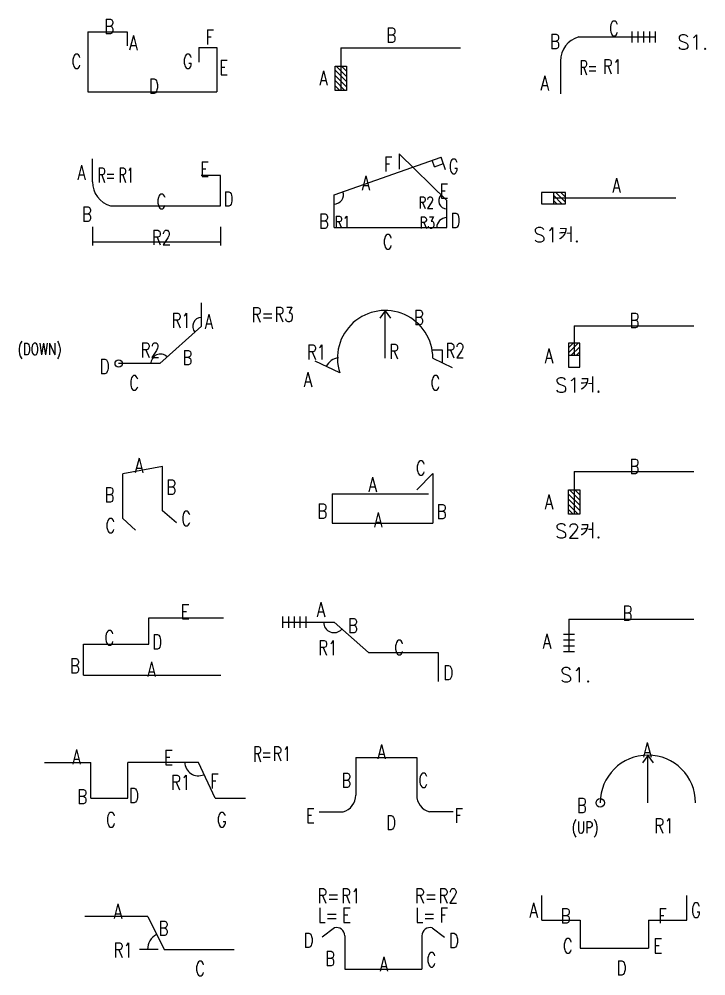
# Model space of a CAD drawing. Header units: millimetres. Extents: x -0.4 to 11.6, y -0.2 to 49.8.
# Drawn here: x 9.145 to 11.5, y 37.336 to 40.615 of the extents above; entities that cross this region are included whole.
import ezdxf
from ezdxf.enums import TextEntityAlignment as Align

# ---------------------------------------------------------------- set-up
doc = ezdxf.new("R2010")
doc.units = ezdxf.units.MM
for name, color, linetype in [('DIM', 7, 'Continuous'), ('SHOP', 2, 'Continuous'), ('TEXT', 3, 'Continuous'), ('TEXTSHOP', 3, 'Continuous')]:
    doc.layers.add(name, color=color, linetype=linetype)
doc.styles.add('HGTXT', font='romans.shx', dxfattribs={"bigfont": 'whgtxt.shx'})
doc.styles.add('ROMANS', font='romans.shx', dxfattribs={"width": 0.75, "bigfont": 'whgtxt.shx'})

# ---------------------------------------------------------------- blocks, each defined once
blk = doc.blocks.new('SSBAR_SHP_1276')
at = {"color": 2}
for p, q in [((-0.0135, 0.0396), (-0.23, 0.0396)), ((0.0219, -0.0729), (-0.0422, -0.0729))]:
    blk.add_line(p, q, dxfattribs=at)
at = {"color": 0}
blk.add_arc((0.0427, -0.0729), 0.0573, 117.9396, 180, dxfattribs=at)
at = {"layer": 'SHOP', "color": 2}
for p, q in [((-0.0135, 0.0396), (0.0422, -0.0729)), ((0.0427, -0.0729), (0.2825, -0.0729))]:
    blk.add_line(p, q, dxfattribs=at)
at = {"layer": 'TEXTSHOP', "color": 4, "style": 'ROMANS', "width": 0.75}
for tag, p in [('A', (-0.116, 0.0327)), ('C', (0.1656, -0.1636))]:
    blk.add_attdef(tag, text='', height=0.05, dxfattribs=at).set_placement(p, align=Align.CENTER)
blk.add_attdef('B', (0.0233, -0.0257), '', height=0.05, dxfattribs=at)
blk.add_attdef('R1', text='', height=0.05, dxfattribs=at).set_placement((-0.0651, -0.1002), align=Align.RIGHT)
blk = doc.blocks.new('SSBAR_SHP_1277')
at = {"color": 2}
for p, q in [((-0.209, -0.0551), (-0.209, 0.0681)), ((-0.082, -0.0551), (-0.082, 0.0681)), ((0.2177, -0.0551), (0.1596, 0.0681))]:
    blk.add_line(p, q, dxfattribs=at)
at = {"color": 7}
blk.add_arc((0.1596, 0.0681), 0.0462, 180, 293.535, dxfattribs=at)
at = {"layer": 'SHOP', "color": 2}
for p, q in [((-0.3681, 0.0681), (-0.209, 0.0681)), ((0.1596, 0.0681), (-0.082, 0.0681)), ((-0.209, -0.0551), (-0.082, -0.0551)), ((0.2177, -0.0551), (0.3211, -0.0551))]:
    blk.add_line(p, q, dxfattribs=at)
at = {"layer": 'TEXTSHOP', "color": 4, "style": 'ROMANS', "width": 0.75}
for tag, p in [('A', (-0.2579, 0.0622)), ('E', (0.0573, 0.0594)), ('C', (-0.14, -0.1536)), ('G', (0.2402, -0.1536))]:
    blk.add_attdef(tag, text='', height=0.05, dxfattribs=at).set_placement(p, align=Align.CENTER)
for tag, p in [('R1', (0.1319, -0.0256)), ('B', (-0.2213, -0.0745))]:
    blk.add_attdef(tag, text='', height=0.05, dxfattribs=at).set_placement(p, align=Align.RIGHT)
for tag, p in [('F', (0.2001, -0.0214)), ('D', (-0.0778, -0.0708))]:
    blk.add_attdef(tag, p, '', height=0.05, dxfattribs=at)
blk = doc.blocks.new('SSBAR_SHP_1278')
at = {"color": 2}
for p, q in [((-0.0097, -0.0265), (-0.0097, 0.0637)), ((-0.0097, 0.0637), (0.2454, 0.0637))]:
    blk.add_line(p, q, dxfattribs=at)
at = {"layer": 'SHOP', "color": 2}
for p, q in [((-0.2345, -0.1334), (-0.2345, -0.0265)), ((-0.2345, -0.0265), (-0.0097, -0.0265)), ((-0.2345, -0.1334), (0.2362, -0.1334))]:
    blk.add_line(p, q, dxfattribs=at)
at = {"layer": 'TEXTSHOP', "color": 4, "style": 'ROMANS', "width": 0.75}
for tag, p in [('E', (0.1146, 0.0593)), ('A', (-0.0011, -0.138))]:
    blk.add_attdef(tag, text='', height=0.05, dxfattribs=at).set_placement(p, align=Align.CENTER)
for tag, p in [('C', (-0.1286, -0.0301)), ('B', (-0.2469, -0.1263))]:
    blk.add_attdef(tag, text='', height=0.05, dxfattribs=at).set_placement(p, align=Align.RIGHT)
blk.add_attdef('D', (0.0014, -0.0442), '', height=0.05, dxfattribs=at)
blk = doc.blocks.new('SSBAR_SHP_1279')
at = {"color": 2}
blk.add_line((0.0368, 0.0823), (-0.0997, 0.0563), dxfattribs=at)
at = {"color": 40}
for p, q in [((-0.0997, -0.096), (-0.0563, -0.1366)), ((0.0844, -0.1109), (0.0368, -0.07))]:
    blk.add_line(p, q, dxfattribs=at)
at = {"layer": 'DIM', "color": 2}
for p, q in [((0.0368, -0.07), (0.0368, 0.0823)), ((-0.0997, -0.096), (-0.0997, 0.0563))]:
    blk.add_line(p, q, dxfattribs=at)
at = {"layer": 'TEXT', "color": 4, "style": 'ROMANS', "width": 0.75}
for tag, p in [('A', (-0.0293, 0.06)), ('B', (-0.1282, -0.0399)), ('C', (-0.1248, -0.1459))]:
    blk.add_attdef(tag, text='', height=0.05, dxfattribs=at).set_placement(p, align=Align.RIGHT)
for tag, p in [('B', (0.0499, -0.0141)), ('C', (0.1012, -0.1216))]:
    blk.add_attdef(tag, p, '', height=0.05, dxfattribs=at)
blk = doc.blocks.new('SSBAR_SHP_1280')
at = {"color": 2}
blk.add_line((0.1699, 0.0623), (0.1699, 0.1423), dxfattribs=at)
at = {"color": 40}
blk.add_circle((-0.1136, -0.0652), 0.0125, dxfattribs=at)
at = {"color": 0}
for centre, radius, start, end in [((0.1699, 0.0623), 0.0299, 90, 221.932), ((0.0296, -0.0652), 0.0325, 45.8877, 182.3844)]:
    blk.add_arc(centre, radius, start, end, dxfattribs=at)
at = {"layer": 'SHOP', "color": 2}
for p, q in [((0.1699, 0.0623), (0.0281, -0.0652)), ((0.0276, -0.0652), (-0.1136, -0.0652))]:
    blk.add_line(p, q, dxfattribs=at)
at = {"layer": 'TEXT', "color": 4, "style": 'ROMANS', "width": 0.75}
blk.add_text('(DOWN)', height=0.04, dxfattribs=at).set_placement((-0.46, -0.0358))
blk.add_attdef('D', text='', height=0.05, dxfattribs=at).set_placement((-0.1446, -0.1002), align=Align.RIGHT)
at = {"layer": 'TEXTSHOP', "color": 4, "style": 'ROMANS', "width": 0.75}
for tag, p in [('R1', (0.1338, 0.0575)), ('R2', (0.0277, -0.0441))]:
    blk.add_attdef(tag, text='', height=0.05, dxfattribs=at).set_placement(p, align=Align.RIGHT)
for tag, p in [('A', (0.1814, 0.0541)), ('B', (0.1052, -0.0702)), ('C', (-0.0772, -0.1568))]:
    blk.add_attdef(tag, p, '', height=0.05, dxfattribs=at)
blk = doc.blocks.new('SSBAR_SHP_1281')
at = {"color": 2}
for p, q in [((0.2357, 0.0794), (0.1694, 0.0794)), ((0.2357, -0.0251), (0.2357, 0.0794))]:
    blk.add_line(p, q, dxfattribs=at)
at = {"color": 40}
for p, q in [((-0.2036, -0.0964), (-0.2036, -0.1605)), ((0.2357, -0.0964), (0.2357, -0.1605)), ((0.2357, -0.1494), (-0.2036, -0.1494))]:
    blk.add_line(p, q, dxfattribs=at)
at = {"color": 2}
blk.add_arc((-0.1179, 0.0574), 0.0858, 180, 254.2351, dxfattribs=at)
at = {"layer": 'SHOP', "color": 2}
for p, q in [((-0.2036, 0.0574), (-0.2036, 0.136)), ((-0.1412, -0.0251), (0.2357, -0.0251))]:
    blk.add_line(p, q, dxfattribs=at)
at = {"layer": 'TEXTSHOP', "color": 4, "style": 'ROMANS', "width": 0.6}
blk.add_text('R=', height=0.05, dxfattribs=at).set_placement((-0.1552, 0.0554), align=Align.CENTER)
at = {"layer": 'TEXTSHOP', "color": 4, "style": 'ROMANS', "width": 0.75}
for tag, p in [('A', (-0.2263, 0.0645)), ('B', (-0.2056, -0.0786))]:
    blk.add_attdef(tag, text='', height=0.05, dxfattribs=at).set_placement(p, align=Align.RIGHT)
at = {"layer": 'TEXTSHOP', "color": 4, "style": 'ROMANS'}
for tag, p, width in [('R1', (-0.1137, 0.0554), 0.6), ('E', (0.1659, 0.0759), 0.75), ('D', (0.2461, -0.0265), 0.75)]:
    blk.add_attdef(tag, p, '', height=0.05, dxfattribs=dict(at, width=width))
at = {"layer": 'TEXTSHOP', "color": 4, "style": 'ROMANS', "width": 0.75}
for tag, p in [('C', (0.0333, -0.0348)), ('R2', (0.0333, -0.1588))]:
    blk.add_attdef(tag, text='', height=0.05, dxfattribs=at).set_placement(p, align=Align.CENTER)
blk = doc.blocks.new('SSBAR_SHP_1282')
at = {"color": 2}
for p, q in [((-0.2193, 0.0719), (-0.0848, 0.0719)), ((-0.0848, 0.0719), (-0.0848, 0.0232)), ((0.1617, 0.0179), (0.2232, 0.0179)), ((0.1617, 0.0179), (0.1617, -0.0329))]:
    blk.add_line(p, q, dxfattribs=at)
at = {"layer": 'SHOP', "color": 2}
for p, q in [((-0.2193, 0.0719), (-0.2193, -0.1343)), ((0.2232, 0.0179), (0.2232, -0.1343)), ((-0.2193, -0.1343), (0.2232, -0.1343))]:
    blk.add_line(p, q, dxfattribs=at)
at = {"layer": 'TEXTSHOP', "color": 4, "style": 'ROMANS', "width": 0.75}
for tag, p in [('B', (-0.1461, 0.0649)), ('D', (0.0073, -0.1395))]:
    blk.add_attdef(tag, text='', height=0.05, dxfattribs=at).set_placement(p, align=Align.CENTER)
for tag, p in [('F', (0.1842, 0.0281)), ('A', (-0.0777, 0.0084)), ('E', (0.2312, -0.076))]:
    blk.add_attdef(tag, p, '', height=0.05, dxfattribs=at)
for tag, p in [('C', (-0.2416, -0.0548)), ('G', (0.1404, -0.0548))]:
    blk.add_attdef(tag, text='', height=0.05, dxfattribs=at).set_placement(p, align=Align.RIGHT)
blk = doc.blocks.new('SSBAR_SHP_1376')
at = {"color": 2}
for p, q in [((-0.1737, 0.0006), (-0.2156, -0.0306)), ((0.1619, 0.0006), (0.2038, -0.0306)), ((-0.1383, -0.1409), (0.1264, -0.1409))]:
    blk.add_line(p, q, dxfattribs=at)
for centre, start, end in [((-0.1655, -0.0254), 358.686, 107.5873), ((0.1536, -0.0254), 72.4127, 181.314)]:
    blk.add_arc(centre, 0.0273, start, end, dxfattribs=at)
at = {"layer": 'SHOP', "color": 2}
for p, q in [((-0.1383, -0.026), (-0.1383, -0.1409)), ((0.1264, -0.026), (0.1264, -0.1409))]:
    blk.add_line(p, q, dxfattribs=at)
at = {"layer": 'TEXTSHOP', "color": 4, "style": 'ROMANS', "width": 0.75}
for s, p in [('R=', (-0.2319, 0.0852)), ('R=', (0.1024, 0.0852)), ('L=', (-0.2307, 0.0191)), ('L=', (0.1035, 0.0191))]:
    blk.add_text(s, height=0.05, dxfattribs=at).set_placement(p)
for tag, p in [('R1', (-0.1506, 0.0852)), ('R2', (0.1837, 0.0852)), ('E', (-0.1475, 0.0191)), ('F', (0.1868, 0.0191)), ('D', (0.2189, -0.0678)), ('C', (0.142, -0.1333))]:
    blk.add_attdef(tag, p, '', height=0.05, dxfattribs=at)
for tag, p in [('D', (-0.2455, -0.0669)), ('B', (-0.1716, -0.1295))]:
    blk.add_attdef(tag, text='', height=0.05, dxfattribs=at).set_placement(p, align=Align.RIGHT)
blk.add_attdef('A', text='', height=0.05, dxfattribs=at).set_placement((-0.0046, -0.1481), align=Align.CENTER)
blk = doc.blocks.new('SSBAR_SHP_1377')
at = {"color": 40}
blk.add_line((-0.1005, 0.0842), (0.1084, 0.0842), dxfattribs=at)
for centre, start, end in [((-0.1606, -0.0441), 285.7649, 0), ((0.1684, -0.0441), 180, 254.2351)]:
    blk.add_arc(centre, 0.06, start, end, dxfattribs=at)
at = {"layer": 'SHOP', "color": 2}
for p, q in [((-0.1005, 0.0842), (-0.1005, -0.0441)), ((0.1084, 0.0842), (0.1084, -0.0441)), ((-0.2264, -0.1018), (-0.1443, -0.1018)), ((0.233, -0.1018), (0.1521, -0.1018))]:
    blk.add_line(p, q, dxfattribs=at)
at = {"layer": 'TEXTSHOP', "color": 4, "style": 'ROMANS', "width": 0.6}
blk.add_text('R=', height=0.0525, dxfattribs=at).set_placement((-0.4199, 0.0703), align=Align.CENTER)
at = {"layer": 'TEXTSHOP', "color": 4, "style": 'ROMANS', "width": 0.75}
for tag, p in [('R1', (-0.3857, 0.0728)), ('C', (0.1145, -0.0182)), ('F', (0.2383, -0.1388))]:
    blk.add_attdef(tag, p, '', height=0.049, dxfattribs=at)
for tag, p in [('A', (-0.0118, 0.0797)), ('D', (0.0203, -0.1634))]:
    blk.add_attdef(tag, text='', height=0.049, dxfattribs=at).set_placement(p, align=Align.CENTER)
for tag, p in [('B', (-0.1164, -0.0182)), ('E', (-0.241, -0.1388))]:
    blk.add_attdef(tag, text='', height=0.049, dxfattribs=at).set_placement(p, align=Align.RIGHT)
blk = doc.blocks.new('SSBAR_SHP_1378')
at = {"color": 40}
for p, q in [((-0.3518, 0.0673), (-0.3518, 0.029)), ((-0.3318, 0.0673), (-0.3318, 0.029)), ((-0.3118, 0.0673), (-0.3118, 0.029)), ((-0.2918, 0.0673), (-0.2918, 0.029)), ((-0.2718, 0.0673), (-0.2718, 0.029)), ((-0.3518, 0.0482), (-0.1751, 0.0482)), ((-0.1751, 0.0482), (-0.0574, -0.0559)), ((-0.0574, -0.0559), (0.1819, -0.0559)), ((0.1819, -0.0559), (0.1819, -0.1549))]:
    blk.add_line(p, q, dxfattribs=at)
blk.add_arc((-0.1751, 0.0482), 0.0358, 180.4107, 317.4344, dxfattribs=at)
at = {"layer": 'TEXTSHOP', "color": 4, "style": 'ROMANS', "width": 0.75}
for tag, p in [('A', (-0.2055, 0.0672)), ('R1', (-0.1636, -0.0647))]:
    blk.add_attdef(tag, text='', height=0.05, dxfattribs=at).set_placement(p, align=Align.RIGHT)
for tag, p in [('B', (-0.1274, 0.0115)), ('D', (0.2001, -0.1495))]:
    blk.add_attdef(tag, p, '', height=0.05, dxfattribs=at)
blk.add_attdef('C', text='', height=0.05, dxfattribs=at).set_placement((0.0481, -0.0636), align=Align.CENTER)
blk = doc.blocks.new('SSBAR_SHP_1379')
at = {"color": 2}
for p, q in [((0.109, 0.0022), (0.164, 0.0576)), ((-0.1811, -0.0123), (0.1487, -0.0123))]:
    blk.add_line(p, q, dxfattribs=at)
at = {"layer": 'SHOP', "color": 2}
for p, q in [((0.164, 0.0576), (0.164, -0.1118)), ((-0.1811, -0.0123), (-0.1811, -0.1118)), ((-0.1811, -0.1118), (0.164, -0.1118))]:
    blk.add_line(p, q, dxfattribs=at)
at = {"layer": 'TEXTSHOP', "color": 4, "style": 'ROMANS', "width": 0.75}
for tag, p in [('C', (0.1054, 0.0517)), ('B', (0.1772, -0.0978))]:
    blk.add_attdef(tag, p, '', height=0.05, dxfattribs=at)
for tag, p in [('A', (-0.0284, -0.0045)), ('B', (-0.1985, -0.096))]:
    blk.add_attdef(tag, text='', height=0.05, dxfattribs=at).set_placement(p, align=Align.RIGHT)
blk.add_attdef('A', text='', height=0.05, dxfattribs=at).set_placement((-0.0237, -0.1255), align=Align.CENTER)
blk = doc.blocks.new('SSBAR_SHP_1380')
at = {"color": 0}
for p, q in [((0.0001, 0.1155), (-0.018, 0.0905)), ((0.0001, -0.0469), (0.0001, 0.1155)), ((0.0001, 0.1155), (0.0183, 0.0905))]:
    blk.add_line(p, q, dxfattribs=at)
at = {"color": 7}
for p, q in [((0.1968, -0.019), (0.1613, -0.019)), ((0.1968, -0.0628), (0.1968, -0.019))]:
    blk.add_line(p, q, dxfattribs=at)
at = {"color": 40}
for p, q in [((-0.1555, -0.097), (-0.2395, -0.0574)), ((0.1636, -0.0469), (0.2299, -0.0787))]:
    blk.add_line(p, q, dxfattribs=at)
blk.add_arc((0.0001, -0.0469), 0.1635, 0, 197.8384, dxfattribs=at)
at = {"color": 7}
blk.add_arc((-0.1555, -0.097), 0.0509, 95.0902, 155.1095, dxfattribs=at)
at = {"layer": 'TEXTSHOP', "color": 4, "style": 'ROMANS', "width": 0.75}
for s, p in [('R=', (-0.4574, 0.0769)), ('R', (0.0139, -0.0492))]:
    blk.add_text(s, height=0.05, dxfattribs=at).set_placement(p)
for tag, p in [('R3', (-0.3793, 0.0779)), ('B', (0.0991, 0.0673)), ('R2', (0.207, -0.046)), ('C', (0.1557, -0.1567))]:
    blk.add_attdef(tag, p, '', height=0.05, dxfattribs=at)
for tag, p in [('R1', (-0.202, -0.051)), ('A', (-0.2501, -0.1449))]:
    blk.add_attdef(tag, text='', height=0.05, dxfattribs=at).set_placement(p, align=Align.RIGHT)
blk = doc.blocks.new('SSBAR_SHP_1381')
at = {"color": 40}
for p, q in [((-0.1749, 0.0134), (0.1919, 0.1423)), ((0.2112, -0.0069), (0.0484, 0.1529)), ((0.0484, 0.1529), (0.0484, 0.1008)), ((0.2073, 0.0986), (0.1919, 0.1423)), ((-0.1749, -0.0994), (-0.1749, 0.0134)), ((0.2112, -0.0994), (0.2112, -0.0069)), ((-0.1749, -0.0994), (0.2112, -0.0994))]:
    blk.add_line(p, q, dxfattribs=at)
at = {"color": 7}
for q in [(0.1618, 0.1318), (0.1998, 0.1198)]:
    blk.add_line((0.1698, 0.1092), q, dxfattribs=at)
for centre, radius, start, end in [((-0.1749, 0.0134), 0.032, 270, 19.3651), ((0.2112, -0.0069), 0.0277, 138.2182, 270), ((0.2112, -0.0994), 0.0341, 90, 180)]:
    blk.add_arc(centre, radius, start, end, dxfattribs=at)
at = {"layer": 'TEXTSHOP', "color": 4, "style": 'ROMANS', "width": 0.75}
for tag, height, p in [('F', 0.05, (0.0246, 0.093)), ('A', 0.05, (-0.0514, 0.0285)), ('R2', 0.04, (0.1673, -0.0341)), ('B', 0.05, (-0.1931, -0.1026)), ('R3', 0.04, (0.171, -0.1027))]:
    blk.add_attdef(tag, text='', height=height, dxfattribs=at).set_placement(p, align=Align.RIGHT)
for tag, p, height in [('G', (0.2179, 0.0853), 0.05), ('E', (0.1865, 0.0009), 0.05), ('R1', (-0.1729, -0.1006), 0.04), ('D', (0.2243, -0.0998), 0.05)]:
    blk.add_attdef(tag, p, '', height=height, dxfattribs=at)
blk.add_attdef('C', text='', height=0.05, dxfattribs=at).set_placement((0.0091, -0.1732), align=Align.CENTER)
blk = doc.blocks.new('SSBAR_SHP_1382')
at = {"color": 40}
for p, q in [((-0.1711, -0.0463), (-0.1328, -0.0463)), ((-0.1711, -0.1293), (-0.1711, -0.0463)), ((-0.1328, -0.0988), (-0.1711, -0.0605)), ((-0.1328, -0.0811), (-0.1676, -0.0463)), ((-0.1328, -0.0635), (-0.1499, -0.0463)), ((-0.1328, -0.0463), (-0.1328, -0.1293)), ((-0.1328, -0.1165), (-0.1711, -0.0782)), ((-0.1377, -0.1293), (-0.1711, -0.0959)), ((-0.1554, -0.1293), (-0.1711, -0.1135)), ((-0.1328, -0.1293), (-0.1711, -0.1293))]:
    blk.add_line(p, q, dxfattribs=at)
at = {"layer": 'SHOP', "color": 2}
for q in [(0.2586, 0.0163), (-0.152, -0.1293)]:
    blk.add_line((-0.152, 0.0163), q, dxfattribs=at)
at = {"layer": 'TEXTSHOP', "color": 4, "style": 'ROMANS', "width": 0.75}
blk.add_attdef('B', text='', height=0.05, dxfattribs=at).set_placement((0.0214, 0.0349), align=Align.CENTER)
blk.add_attdef('A', text='', height=0.05, dxfattribs=at).set_placement((-0.1966, -0.1119), align=Align.RIGHT)
blk = doc.blocks.new('SSBAR_SHP_1476')
at = {"color": 40}
for p, q in [((-0.2625, 0.0278), (-0.2625, 0.1114)), ((0.2351, 0.0278), (0.2351, 0.1114))]:
    blk.add_line(p, q, dxfattribs=at)
at = {"layer": 'SHOP', "color": 2}
for p, q in [((-0.2625, 0.0278), (-0.1307, 0.0278)), ((-0.1307, 0.0278), (-0.1307, -0.0688)), ((0.1033, 0.0278), (0.1033, -0.0688)), ((0.1033, 0.0278), (0.2351, 0.0278)), ((-0.1307, -0.0688), (0.1033, -0.0688))]:
    blk.add_line(p, q, dxfattribs=at)
at = {"layer": 'TEXTSHOP', "color": 4, "style": 'ROMANS', "width": 0.75}
for tag, p in [('A', (-0.2762, 0.0363)), ('F', (0.1659, 0.0173)), ('C', (-0.1567, -0.0858))]:
    blk.add_attdef(tag, text='', height=0.05, dxfattribs=at).set_placement(p, align=Align.RIGHT)
for tag, p in [('B', (-0.1978, 0.0173)), ('G', (0.249, 0.0363)), ('E', (0.1201, -0.0859))]:
    blk.add_attdef(tag, p, '', height=0.05, dxfattribs=at)
blk.add_attdef('D', text='', height=0.05, dxfattribs=at).set_placement((0.0109, -0.1618), align=Align.CENTER)
blk = doc.blocks.new('SSBAR_SHP_1477')
at = {"color": 0}
for p, q in [((0.1011, 0.0918), (0.083, 0.0668)), ((0.1011, -0.0706), (0.1011, 0.0918)), ((0.1011, 0.0918), (0.1192, 0.0668))]:
    blk.add_line(p, q, dxfattribs=at)
at = {"color": 40}
blk.add_circle((-0.0624, -0.0706), 0.0144, dxfattribs=at)
blk.add_arc((0.1011, -0.0706), 0.1635, 0, 180, dxfattribs=at)
at = {"layer": 'TEXTSHOP', "color": 4, "style": 'ROMANS', "width": 0.75}
blk.add_text('(UP)', height=0.04, dxfattribs=at).set_placement((-0.0686, -0.1751), align=Align.RIGHT)
blk.add_attdef('A', text='', height=0.05, dxfattribs=at).set_placement((0.0989, 0.0856), align=Align.CENTER)
blk.add_attdef('B', text='', height=0.05, dxfattribs=at).set_placement((-0.1087, -0.1047), align=Align.RIGHT)
blk.add_attdef('R1', (0.1234, -0.1743), '', height=0.05, dxfattribs=at)
blk = doc.blocks.new('SSBAR_SHP_1478')
at = {"color": 40}
for p, q in [((-0.1505, 0.0065), (-0.1888, 0.0065)), ((-0.1505, -0.0135), (-0.1888, -0.0135)), ((-0.1505, -0.0335), (-0.1888, -0.0335)), ((-0.1505, -0.0535), (-0.1888, -0.0535))]:
    blk.add_line(p, q, dxfattribs=at)
at = {"layer": 'SHOP', "color": 2}
for q in [(0.2586, 0.059), (-0.1697, -0.0535)]:
    blk.add_line((-0.1697, 0.059), q, dxfattribs=at)
at = {"layer": 'TEXTSHOP', "color": 4, "style": 'HGTXT'}
blk.add_text('S1.', height=0.05, dxfattribs=at).set_placement((-0.1469, -0.1573), align=Align.CENTER)
at = {"layer": 'TEXTSHOP', "color": 4, "style": 'ROMANS', "width": 0.75}
blk.add_attdef('B', text='', height=0.05, dxfattribs=at).set_placement((0.0311, 0.0543), align=Align.CENTER)
blk.add_attdef('A', text='', height=0.05, dxfattribs=at).set_placement((-0.2305, -0.0418), align=Align.RIGHT)
blk = doc.blocks.new('SSBAR_SHP_1479')
at = {"color": 40}
for p, q in [((-0.1711, 0.0017), (-0.1328, 0.0017)), ((-0.1711, -0.0812), (-0.1711, 0.0017)), ((-0.1328, -0.0331), (-0.1676, 0.0017)), ((-0.1328, -0.0154), (-0.1499, 0.0017)), ((-0.1328, 0.0017), (-0.1328, -0.0812)), ((-0.1328, -0.0507), (-0.1711, -0.0124)), ((-0.1328, -0.0684), (-0.1711, -0.0301)), ((-0.1377, -0.0812), (-0.1711, -0.0478)), ((-0.1554, -0.0812), (-0.1711, -0.0655)), ((-0.1328, -0.0812), (-0.1711, -0.0812))]:
    blk.add_line(p, q, dxfattribs=at)
at = {"layer": 'SHOP', "color": 2}
for q in [(0.2586, 0.0643), (-0.152, -0.0812)]:
    blk.add_line((-0.152, 0.0643), q, dxfattribs=at)
at = {"layer": 'TEXTSHOP', "color": 4, "style": 'HGTXT'}
blk.add_text('S2커.', height=0.05, dxfattribs=at).set_placement((-0.1374, -0.1641), align=Align.CENTER)
at = {"layer": 'TEXTSHOP', "color": 4, "style": 'ROMANS', "width": 0.75}
blk.add_attdef('B', text='', height=0.05, dxfattribs=at).set_placement((0.055, 0.0573), align=Align.CENTER)
blk.add_attdef('A', text='', height=0.05, dxfattribs=at).set_placement((-0.2238, -0.0638), align=Align.RIGHT)
blk = doc.blocks.new('SSBAR_SHP_1480')
at = {"color": 40}
for p, q in [((-0.1554, 0.0048), (-0.1711, -0.0109)), ((-0.1377, 0.0048), (-0.1711, -0.0286)), ((-0.1711, 0.0048), (-0.1711, -0.0781)), ((-0.1328, 0.0048), (-0.1711, 0.0048)), ((-0.1328, -0.0781), (-0.1328, 0.0048)), ((-0.1328, -0.008), (-0.1615, -0.0367)), ((-0.1328, -0.0256), (-0.1438, -0.0367)), ((-0.1711, -0.0367), (-0.1328, -0.0367)), ((-0.1711, -0.0781), (-0.1328, -0.0781))]:
    blk.add_line(p, q, dxfattribs=at)
at = {"layer": 'SHOP', "color": 2}
for q in [(0.2586, 0.0643), (-0.152, -0.0367)]:
    blk.add_line((-0.152, 0.0643), q, dxfattribs=at)
at = {"layer": 'TEXTSHOP', "color": 4, "style": 'HGTXT'}
blk.add_text('S1커.', height=0.05, dxfattribs=at).set_placement((-0.1374, -0.1641), align=Align.CENTER)
at = {"layer": 'TEXTSHOP', "color": 4, "style": 'ROMANS', "width": 0.75}
blk.add_attdef('B', text='', height=0.05, dxfattribs=at).set_placement((0.055, 0.0573), align=Align.CENTER)
blk.add_attdef('A', text='', height=0.05, dxfattribs=at).set_placement((-0.2238, -0.0638), align=Align.RIGHT)
blk = doc.blocks.new('SSBAR_SHP_1481')
at = {"color": 40}
for p, q in [((-0.1812, 0.0209), (-0.2641, 0.0209)), ((-0.2641, 0.0209), (-0.2641, -0.0175)), ((-0.2226, 0.0209), (-0.2226, -0.0175)), ((-0.194, -0.0175), (-0.2226, 0.0112)), ((-0.1812, -0.0126), (-0.2146, 0.0209)), ((-0.1812, 0.0051), (-0.1969, 0.0209)), ((-0.1812, -0.0175), (-0.1812, 0.0209)), ((-0.2641, -0.0175), (-0.1812, -0.0175)), ((-0.2116, -0.0175), (-0.2226, -0.0064))]:
    blk.add_line(p, q, dxfattribs=at)
at = {"layer": 'SHOP', "color": 2}
blk.add_line((0.1971, 0.0017), (-0.2226, 0.0017), dxfattribs=at)
at = {"layer": 'TEXTSHOP', "color": 4, "style": 'HGTXT'}
blk.add_text('S1커.', height=0.05, dxfattribs=at).set_placement((-0.212, -0.1493), align=Align.CENTER)
at = {"layer": 'TEXTSHOP', "color": 4, "style": 'ROMANS', "width": 0.75}
blk.add_attdef('A', text='', height=0.05, dxfattribs=at).set_placement((-0.0068, 0.0203), align=Align.CENTER)
blk = doc.blocks.new('SSBAR_SHP_1482')
at = {"color": 40}
for p, q in [((0.0463, 0.0731), (0.0463, 0.0348)), ((0.0663, 0.0731), (0.0663, 0.0348)), ((0.0863, 0.0731), (0.0863, 0.0348)), ((0.1063, 0.0731), (0.1063, 0.0348)), ((0.1263, 0.0731), (0.1263, 0.0348))]:
    blk.add_line(p, q, dxfattribs=at)
blk.add_arc((-0.1129, -0.0286), 0.0858, 105.7649, 180, dxfattribs=at)
at = {"layer": 'SHOP', "color": 2}
for p, q in [((-0.1362, 0.054), (0.1263, 0.054)), ((-0.1986, -0.0286), (-0.1986, -0.1411))]:
    blk.add_line(p, q, dxfattribs=at)
at = {"layer": 'TEXTSHOP', "color": 4, "style": 'HGTXT'}
blk.add_text('S1.', height=0.05, dxfattribs=at).set_placement((0.2549, 0.0112), align=Align.CENTER)
at = {"layer": 'TEXTSHOP', "color": 4, "style": 'ROMANS', "width": 0.6}
blk.add_text('R=', height=0.05, dxfattribs=at).set_placement((-0.1021, -0.0765), align=Align.CENTER)
at = {"layer": 'TEXTSHOP', "color": 4, "style": 'ROMANS', "width": 0.75}
blk.add_attdef('C', text='', height=0.05, dxfattribs=at).set_placement((-0.0153, 0.0581), align=Align.CENTER)
for tag, p in [('B', (-0.2006, 0.0132)), ('A', (-0.2382, -0.1294))]:
    blk.add_attdef(tag, text='', height=0.05, dxfattribs=at).set_placement(p, align=Align.RIGHT)
blk.add_attdef('R1', (-0.0532, -0.073), '', height=0.05, dxfattribs=at)

msp = doc.modelspace()

# ---------------------------------------------------------------- block references
for name, p, values in [('SSBAR_SHP_1282', (9.6, 40.5), {'D': 'D', 'E': 'E', 'C': 'C', 'B': 'B', 'F': 'F', 'A': 'A', 'G': 'G'}), ('SSBAR_SHP_1482', (11.2, 40.5), {'A': 'A', 'C': 'C', 'B': 'B', 'R1': 'R1'}), ('SSBAR_SHP_1382', (10.4, 40.5), {'A': 'A', 'B': 'B'}), ('SSBAR_SHP_1281', (9.6, 40), {'A': 'A', 'C': 'C', 'B': 'B', 'D': 'D', 'R1': 'R1', 'E': 'E', 'R2': 'R2'}), ('SSBAR_SHP_1381', (10.4, 40), {'B': 'B', 'R1': 'R1', 'R2': 'R2', 'A': 'A', 'D': 'D', 'E': 'E', 'C': 'C', 'R3': 'R3', 'G': 'G', 'F': 'F'}), ('SSBAR_SHP_1481', (11.2, 40), {'A': 'A'}), ('SSBAR_SHP_1280', (9.6, 39.5), {'B': 'B', 'C': 'C', 'R2': 'R2', 'D': 'D', 'R1': 'R1', 'A': 'A'}), ('SSBAR_SHP_1380', (10.4, 39.5), {'C': 'C', 'B': 'B', 'A': 'A', 'R3': 'R3', 'R2': 'R2', 'R1': 'R1'}), ('SSBAR_SHP_1480', (11.2, 39.5), {'A': 'A', 'B': 'B'}), ('SSBAR_SHP_1479', (11.2, 39), {'A': 'A', 'B': 'B'}), ('SSBAR_SHP_1278', (9.6, 38.5), {'B': 'B', 'E': 'E', 'A': 'A', 'D': 'D', 'C': 'C'}), ('SSBAR_SHP_1378', (10.4, 38.5), {'C': 'C', 'A': 'A', 'B': 'B', 'R1': 'R1', 'D': 'D'}), ('SSBAR_SHP_1478', (11.2, 38.5), {'A': 'A', 'B': 'B'}), ('SSBAR_SHP_1477', (11.2, 38), {'A': 'A', 'R1': 'R1', 'B': 'B'}), ('SSBAR_SHP_1277', (9.6, 38), {'A': 'A', 'C': 'C', 'B': 'B', 'D': 'D', 'E': 'E', 'G': 'G', 'F': 'F', 'R1': 'R1'}), ('SSBAR_SHP_1377', (10.4, 38), {'B': 'B', 'A': 'A', 'R1': 'R1', 'D': 'D', 'E': 'E', 'F': 'F', 'C': 'C'}), ('SSBAR_SHP_1476', (11.2, 37.5), {'B': 'B', 'C': 'C', 'E': 'E', 'D': 'D', 'F': 'F', 'A': 'A', 'G': 'G'}), ('SSBAR_SHP_1276', (9.6, 37.5), {'B': 'B', 'C': 'C', 'R1': 'R1', 'A': 'A'})]:
    msp.add_blockref(name, p).add_auto_attribs(values)
ref = msp.add_blockref('SSBAR_SHP_1279', (9.6, 39))
ref.add_attrib('B', 'B', (9.6499, 38.9859), dxfattribs={"layer": 'TEXT', "color": 4, "height": 0.05, "style": 'ROMANS', "width": 0.75})
ref.add_attrib('C', 'C', (9.7012, 38.8784), dxfattribs={"layer": 'TEXT', "color": 4, "height": 0.05, "style": 'ROMANS', "width": 0.75})
ref.add_attrib('C', 'C', dxfattribs={"layer": 'TEXT', "color": 4, "height": 0.05, "style": 'ROMANS', "width": 0.75}).set_placement((9.4752, 38.8541), align=Align.RIGHT)
ref.add_attrib('B', 'B', dxfattribs={"layer": 'TEXT', "color": 4, "height": 0.05, "style": 'ROMANS', "width": 0.75}).set_placement((9.4718, 38.9601), align=Align.RIGHT)
ref.add_attrib('A', 'A', dxfattribs={"layer": 'TEXT', "color": 4, "height": 0.05, "style": 'ROMANS', "width": 0.75}).set_placement((9.5707, 39.06), align=Align.RIGHT)
ref = msp.add_blockref('SSBAR_SHP_1379', (10.4, 39))
ref.add_attrib('A', 'A', dxfattribs={"layer": 'TEXTSHOP', "color": 4, "height": 0.05, "style": 'ROMANS', "width": 0.75}).set_placement((10.3763, 38.8745), align=Align.CENTER)
ref.add_attrib('C', 'C', (10.5054, 39.0517), dxfattribs={"layer": 'TEXTSHOP', "color": 4, "height": 0.05, "style": 'ROMANS', "width": 0.75})
ref.add_attrib('A', 'A', dxfattribs={"layer": 'TEXTSHOP', "color": 4, "height": 0.05, "style": 'ROMANS', "width": 0.75}).set_placement((10.3716, 38.9955), align=Align.RIGHT)
ref.add_attrib('B', 'B', dxfattribs={"layer": 'TEXTSHOP', "color": 4, "height": 0.05, "style": 'ROMANS', "width": 0.75}).set_placement((10.2015, 38.904), align=Align.RIGHT)
ref.add_attrib('B', 'B', (10.5772, 38.9022), dxfattribs={"layer": 'TEXTSHOP', "color": 4, "height": 0.05, "style": 'ROMANS', "width": 0.75})
ref = msp.add_blockref('SSBAR_SHP_1376', (10.4, 37.5))
ref.add_attrib('A', 'A', dxfattribs={"layer": 'TEXTSHOP', "color": 4, "height": 0.05, "style": 'ROMANS', "width": 0.75}).set_placement((10.3954, 37.3519), align=Align.CENTER)
ref.add_attrib('D', 'D', dxfattribs={"layer": 'TEXTSHOP', "color": 4, "height": 0.05, "style": 'ROMANS', "width": 0.75}).set_placement((10.1545, 37.4331), align=Align.RIGHT)
ref.add_attrib('C', 'C', (10.542, 37.3667), dxfattribs={"layer": 'TEXTSHOP', "color": 4, "height": 0.05, "style": 'ROMANS', "width": 0.75})
ref.add_attrib('B', 'B', dxfattribs={"layer": 'TEXTSHOP', "color": 4, "height": 0.05, "style": 'ROMANS', "width": 0.75}).set_placement((10.2284, 37.3705), align=Align.RIGHT)
ref.add_attrib('D', 'D', (10.6189, 37.4322), dxfattribs={"layer": 'TEXTSHOP', "color": 4, "height": 0.05, "style": 'ROMANS', "width": 0.75})
ref.add_attrib('R1', 'R1', (10.2494, 37.5852), dxfattribs={"layer": 'TEXTSHOP', "color": 4, "height": 0.05, "style": 'ROMANS', "width": 0.75})
ref.add_attrib('E', 'E', (10.2525, 37.5191), dxfattribs={"layer": 'TEXTSHOP', "color": 4, "height": 0.05, "style": 'ROMANS', "width": 0.75})
ref.add_attrib('R2', 'R2', (10.5837, 37.5852), dxfattribs={"layer": 'TEXTSHOP', "color": 4, "height": 0.05, "style": 'ROMANS', "width": 0.75})
ref.add_attrib('F', 'F', (10.5868, 37.5191), dxfattribs={"layer": 'TEXTSHOP', "color": 4, "height": 0.05, "style": 'ROMANS', "width": 0.75})

doc.saveas('drawing.dxf')
